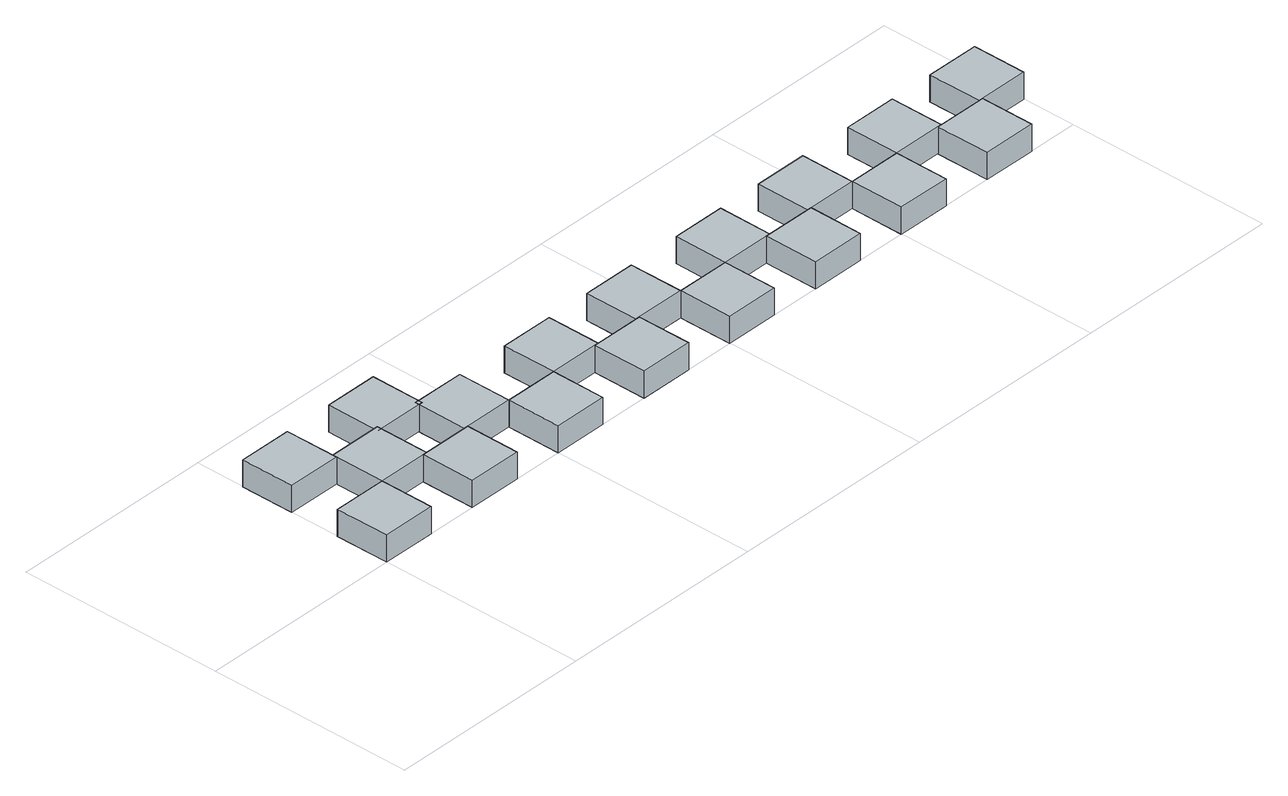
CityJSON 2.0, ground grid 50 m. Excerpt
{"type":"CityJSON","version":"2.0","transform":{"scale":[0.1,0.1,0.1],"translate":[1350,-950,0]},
"CityObjects":{
"object1":{"type":"GenericCityObject","geometry":[{"type":"Solid","lod":"1","boundaries":[[[[0,1,2,3]],[[4,5,1,0]],[[5,6,2,1]],[[6,7,3,2]],[[7,4,0,3]],[[7,6,5,4]]]]}]},
"object2":{"type":"GenericCityObject","geometry":[{"type":"Solid","lod":"1","boundaries":[[[[8,9,10,11]],[[12,13,9,8]],[[13,14,10,9]],[[14,15,11,10]],[[15,12,8,11]],[[15,14,13,12]]]]}]},
"object3":{"type":"GenericCityObject","geometry":[{"type":"Solid","lod":"1","boundaries":[[[[2,16,17,18]],[[6,19,16,2]],[[19,20,17,16]],[[20,21,18,17]],[[21,6,2,18]],[[21,20,19,6]]]]}]},
"object4":{"type":"GenericCityObject","geometry":[{"type":"Solid","lod":"1","boundaries":[[[[22,23,24,25]],[[26,27,23,22]],[[27,28,24,23]],[[28,29,25,24]],[[29,26,22,25]],[[29,28,27,26]]]]}]},
"object5":{"type":"GenericCityObject","geometry":[{"type":"Solid","lod":"1","boundaries":[[[[30,31,32,33]],[[34,35,31,30]],[[35,36,32,31]],[[36,37,33,32]],[[37,34,30,33]],[[37,36,35,34]]]]}]},
"object6":{"type":"GenericCityObject","geometry":[{"type":"Solid","lod":"1","boundaries":[[[[38,39,40,41]],[[42,43,39,38]],[[43,44,40,39]],[[44,45,41,40]],[[45,42,38,41]],[[45,44,43,42]]]]}]},
"object7":{"type":"GenericCityObject","geometry":[{"type":"Solid","lod":"1","boundaries":[[[[46,47,48,39]],[[49,50,47,46]],[[50,51,48,47]],[[51,43,39,48]],[[43,49,46,39]],[[43,51,50,49]]]]}]},
"object8":{"type":"GenericCityObject","geometry":[{"type":"Solid","lod":"1","boundaries":[[[[48,52,53,54]],[[51,55,52,48]],[[55,56,53,52]],[[56,57,54,53]],[[57,51,48,54]],[[57,56,55,51]]]]}]},
"object9":{"type":"GenericCityObject","geometry":[{"type":"Solid","lod":"1","boundaries":[[[[58,59,60,61]],[[62,63,59,58]],[[63,64,60,59]],[[64,65,61,60]],[[65,62,58,61]],[[65,64,63,62]]]]}]},
"object10":{"type":"GenericCityObject","geometry":[{"type":"Solid","lod":"1","boundaries":[[[[66,67,68,69]],[[70,71,67,66]],[[71,72,68,67]],[[72,73,69,68]],[[73,70,66,69]],[[73,72,71,70]]]]}]},
"object11":{"type":"GenericCityObject","geometry":[{"type":"Solid","lod":"1","boundaries":[[[[74,75,76,67]],[[77,78,75,74]],[[78,79,76,75]],[[79,71,67,76]],[[71,77,74,67]],[[71,79,78,77]]]]}]},
"object12":{"type":"GenericCityObject","geometry":[{"type":"Solid","lod":"1","boundaries":[[[[76,80,81,82]],[[79,83,80,76]],[[83,84,81,80]],[[84,85,82,81]],[[85,79,76,82]],[[85,84,83,79]]]]}]},
"object13":{"type":"GenericCityObject","geometry":[{"type":"Solid","lod":"1","boundaries":[[[[86,87,88,89]],[[90,91,87,86]],[[91,92,88,87]],[[92,93,89,88]],[[93,90,86,89]],[[93,92,91,90]]]]}]},
"object14":{"type":"GenericCityObject","geometry":[{"type":"Solid","lod":"1","boundaries":[[[[94,95,96,97]],[[98,99,95,94]],[[99,100,96,95]],[[100,101,97,96]],[[101,98,94,97]],[[101,100,99,98]]]]}]},
"object15":{"type":"GenericCityObject","geometry":[{"type":"Solid","lod":"1","boundaries":[[[[102,103,104,95]],[[105,106,103,102]],[[106,107,104,103]],[[107,99,95,104]],[[99,105,102,95]],[[99,107,106,105]]]]}]},
"object16":{"type":"GenericCityObject","geometry":[{"type":"Solid","lod":"1","boundaries":[[[[104,108,109,110]],[[107,111,108,104]],[[111,112,109,108]],[[112,113,110,109]],[[113,107,104,110]],[[113,112,111,107]]]]}]},
"object17":{"type":"GenericCityObject","geometry":[{"type":"Solid","lod":"1","boundaries":[[[[114,115,116,117]],[[118,119,115,114]],[[119,120,116,115]],[[120,121,117,116]],[[121,118,114,117]],[[121,120,119,118]]]]}]},
"object18":{"type":"GenericCityObject","geometry":[{"type":"Solid","lod":"1","boundaries":[[[[122,123,124,125]],[[126,127,123,122]],[[127,128,124,123]],[[128,129,125,124]],[[129,126,122,125]],[[129,128,127,126]]]]}]}
},
"vertices":[
[0,0,0],[130,0,0],[130,130,0],[0,130,0],[0,0,65],[130,0,65],[130,130,65],[0,130,65],
[0,250,0],[130,250,0],[130,380,0],[0,380,0],[0,250,65],[130,250,65],[130,380,65],[0,380,65],
[260,130,0],[260,260,0],[130,260,0],[260,130,65],[260,260,65],[130,260,65],
[250,0,0],[380,0,0],[380,130,0],[250,130,0],[250,0,65],[380,0,65],[380,130,65],[250,130,65],
[250,250,0],[380,250,0],[380,380,0],[250,380,0],[250,250,65],[380,250,65],[380,380,65],[250,380,65],
[370,130,0],[500,130,0],[500,260,0],[370,260,0],[370,130,65],[500,130,65],[500,260,65],[370,260,65],
[500,0,0],[630,0,0],[630,130,0],[500,0,65],[630,0,65],[630,130,65],
[760,130,0],[760,260,0],[630,260,0],[760,130,65],[760,260,65],[630,260,65],
[750,0,0],[880,0,0],[880,130,0],[750,130,0],[750,0,65],[880,0,65],[880,130,65],[750,130,65],
[870,130,0],[1000,130,0],[1000,260,0],[870,260,0],[870,130,65],[1000,130,65],[1000,260,65],[870,260,65],
[1000,0,0],[1130,0,0],[1130,130,0],[1000,0,65],[1130,0,65],[1130,130,65],
[1260,130,0],[1260,260,0],[1130,260,0],[1260,130,65],[1260,260,65],[1130,260,65],
[1250,0,0],[1380,0,0],[1380,130,0],[1250,130,0],[1250,0,65],[1380,0,65],[1380,130,65],[1250,130,65],
[1370,130,0],[1500,130,0],[1500,260,0],[1370,260,0],[1370,130,65],[1500,130,65],[1500,260,65],[1370,260,65],
[1500,0,0],[1630,0,0],[1630,130,0],[1500,0,65],[1630,0,65],[1630,130,65],
[1760,130,0],[1760,260,0],[1630,260,0],[1760,130,65],[1760,260,65],[1630,260,65],
[1750,0,0],[1880,0,0],[1880,130,0],[1750,130,0],[1750,0,65],[1880,0,65],[1880,130,65],[1750,130,65],
[1870,130,0],[2000,130,0],[2000,260,0],[1870,260,0],[1870,130,65],[2000,130,65],[2000,260,65],[1870,260,65]
]}
